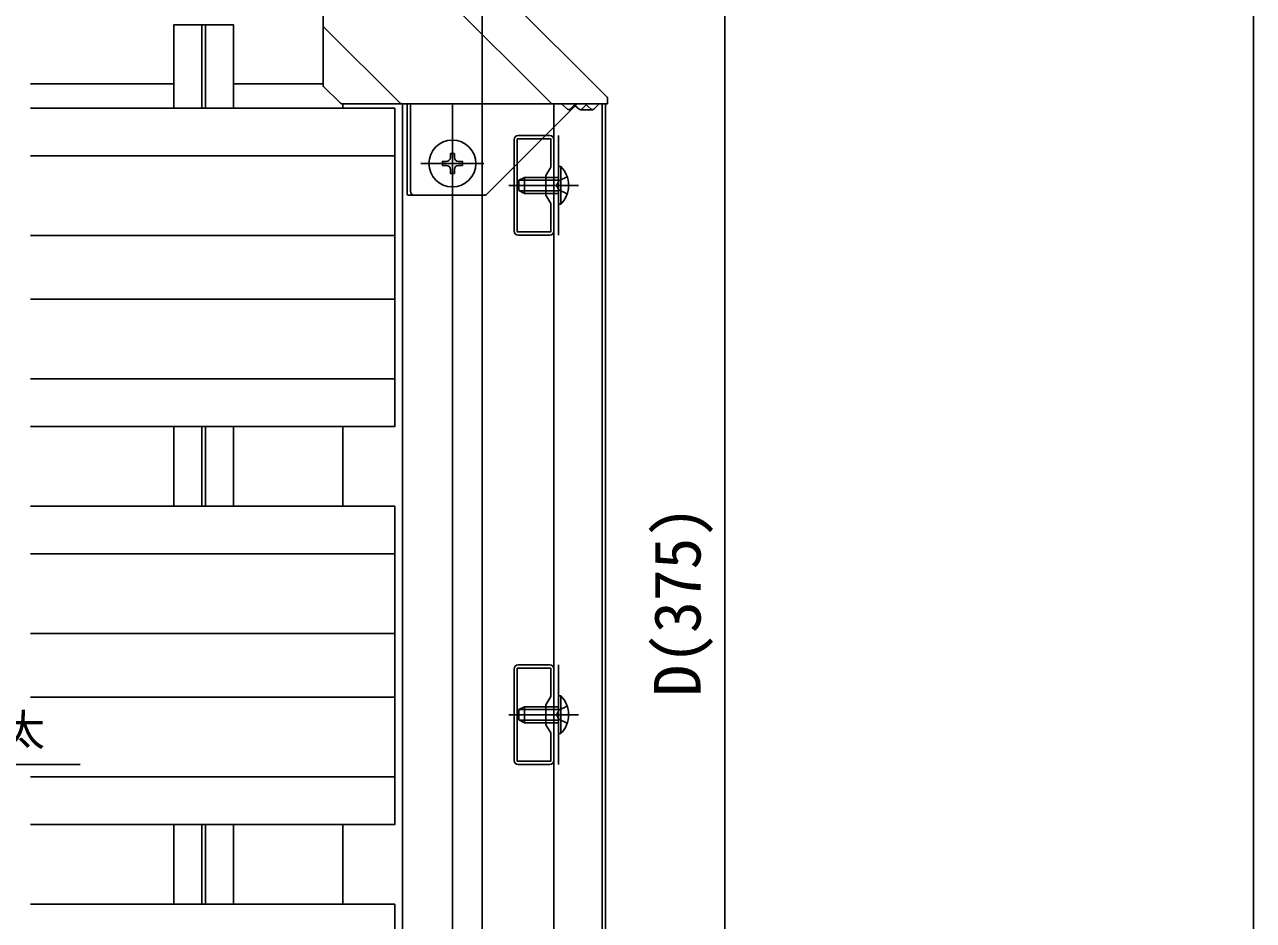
# Model space of a CAD drawing. Units: millimetres, scale not verified. Extents: x -700 to 700, y -1044 to 1038.
# Drawn here: x 391.2 to 700, y -504.9 to -279.8 of the extents above; entities that cross this region are included whole.
import ezdxf
from ezdxf.enums import TextEntityAlignment as Align

# ---------------------------------------------------------------- set-up
doc = ezdxf.new("R2010")
doc.units = ezdxf.units.MM
doc.header["$LTSCALE"] = 6
for name, color, linetype in [('0-3_YKK_11', 7, 'Continuous'), ('0-5_YKK_12', 2, 'Continuous'), ('0-6_YKK_13', 4, 'Continuous'), ('0-8_YKK_D', 6, 'Continuous'), ('0-9_YKK_ZWAK', 7, 'Continuous')]:
    doc.layers.add(name, color=color, linetype=linetype)
doc.styles.add('ＭＳ ゴシック', font='')
doc.styles.get('ＭＳ ゴシック').set_extended_font_data('MS Gothic')

msp = doc.modelspace()

# ---------------------------------------------------------------- linework, layer by layer
at = {"layer": '0-3_YKK_11'}
for p, q in [((514.219, -308.701), (514.219, -331.701)), ((523.219, -307.701), (515.219, -307.701)), ((524.219, -331.701), (524.219, -308.701)), ((523.219, -440.701), (515.219, -440.701)), ((514.219, -441.701), (514.219, -464.701)), ((524.219, -464.701), (524.219, -441.701))]:
    msp.add_line(p, q, dxfattribs=at)
for points in [[(515.019, -308.501), (515.019, -331.901), (518.219, -331.901), (523.419, -331.901), (523.419, -324.78), (522.219, -322.701), (522.219, -317.701), (523.419, -315.623), (523.419, -308.501)], [(515.019, -441.501), (515.019, -464.901), (518.219, -464.901), (523.419, -464.901), (523.419, -457.78), (522.219, -455.701), (522.219, -450.701), (523.419, -448.623), (523.419, -441.501)]]:
    msp.add_lwpolyline(points, close=True, dxfattribs=at)
for points in [[(515.219, -332.701), (518.219, -332.701), (523.219, -332.701)], [(515.219, -465.701), (518.219, -465.701), (523.219, -465.701)]]:
    msp.add_lwpolyline(points, dxfattribs=at)
for centre, start, end in [((515.219, -308.701), 90.00001, 179.99999), ((523.219, -308.701), 0.00001, 89.99999), ((515.219, -331.701), 180.00001, 269.99999), ((523.219, -331.701), 270.00001, 359.99999), ((515.219, -441.701), 90.00001, 179.99999), ((523.219, -441.701), 0.00001, 89.99999), ((515.219, -464.701), 180.00001, 269.99999), ((523.219, -464.701), 270.00001, 359.99999)]:
    msp.add_arc(centre, 1, start, end, dxfattribs=at)
at = {"layer": '0-5_YKK_12'}
for p, q in [((466.219, -294.701), (466.219, -228.701)), ((506.219, -238.701), (506.218, -677.702)), ((435.719, -279.901), (435.719, -300.801)), ((436.719, -300.801), (436.719, -279.901)), ((392.719, -294.701), (428.719, -294.701)), ((443.719, -294.701), (466.219, -294.701)), ((486.219, -299.701), (486.219, -603.701)), ((498.719, -299.701), (498.719, -308.801)), ((524.219, -603.701), (524.219, -299.701)), ((536.319, -603.701), (536.319, -299.701)), ((525.419, -332.701), (525.419, -307.701)), ((484.219, -312.801), (392.719, -312.801)), ((498.719, -320.601), (498.719, -573.701)), ((484.219, -332.801), (392.719, -332.801)), ((484.219, -348.801), (392.719, -348.801)), ((392.719, -368.801), (484.219, -368.801)), ((428.719, -380.801), (428.719, -400.801)), ((435.719, -380.801), (435.719, -400.801)), ((436.719, -400.801), (436.719, -380.801)), ((443.719, -400.801), (443.719, -380.801)), ((471.219, -380.801), (471.219, -400.801)), ((484.219, -412.801), (392.719, -412.801)), ((484.219, -432.801), (392.719, -432.801)), ((525.419, -465.701), (525.419, -440.701)), ((484.219, -448.801), (392.719, -448.801)), ((392.719, -468.801), (484.219, -468.801)), ((428.719, -480.801), (428.719, -500.801)), ((435.719, -480.801), (435.719, -500.801)), ((436.719, -500.801), (436.719, -480.801)), ((443.719, -500.801), (443.719, -480.801)), ((471.219, -480.801), (471.219, -500.801))]:
    msp.add_line(p, q, dxfattribs=at)
for points in [[(443.719, -300.801), (443.719, -279.901), (428.719, -279.901), (428.719, -300.801)], [(392.719, -380.801), (484.219, -380.801), (484.219, -300.801), (392.719, -300.801)], [(486.219, -603.701), (537.219, -603.701), (537.219, -299.701), (471.219, -299.701), (471.219, -300.801)], [(392.719, -480.801), (484.219, -480.801), (484.219, -400.801), (392.719, -400.801)], [(484.219, -579.769), (484.219, -500.801), (392.719, -500.801)]]:
    msp.add_lwpolyline(points, dxfattribs=at)
at = {"layer": '0-6_YKK_13'}
for p, q in [((466.219, -294.994), (466.219, -228.201)), ((467.865, -228.348), (537.572, -298.055)), ((466.219, -242.201), (523.719, -299.701)), ((466.365, -280.348), (485.572, -299.555)), ((470.572, -299.555), (466.365, -295.348)), ((537.719, -298.409), (537.719, -299.701)), ((470.926, -299.701), (537.719, -299.701)), ((487.319, -299.701), (487.319, -322.201)), ((488.219, -299.701), (488.219, -321.701)), ((507.218, -322.555), (530.071, -299.701)), ((527.701, -301.137), (526.107, -299.701)), ((529.672, -299.701), (528.318, -301.055)), ((530.577, -301.073), (529.589, -300.184)), ((530.911, -301.201), (533.911, -301.201)), ((532.351, -299.969), (531.265, -301.055)), ((533.577, -301.073), (532.054, -299.701)), ((532.619, -299.701), (532.351, -299.969)), ((535.619, -299.701), (534.265, -301.055)), ((498.719, -322.601), (498.719, -306.801)), ((490.819, -314.701), (506.619, -314.701)), ((500.219, -315.201), (501.219, -315.201)), ((525.419, -324.951), (525.419, -315.451)), ((530.419, -320.201), (512.919, -320.201)), ((515.419, -318.901), (516.819, -318.201)), ((515.419, -321.501), (515.419, -318.901)), ((516.819, -322.201), (516.819, -318.201)), ((487.819, -322.701), (506.864, -322.701)), ((515.419, -321.501), (516.819, -322.201)), ((525.927, -324.951), (525.419, -324.951)), ((525.419, -457.951), (525.419, -448.451)), ((530.419, -453.201), (512.919, -453.201)), ((515.419, -451.901), (516.819, -451.201)), ((515.419, -454.501), (515.419, -451.901)), ((516.819, -455.201), (516.819, -451.201)), ((515.419, -454.501), (516.819, -455.201)), ((525.927, -457.951), (525.419, -457.951))]:
    msp.add_line(p, q, dxfattribs=at)
for points in [[(497.219, -314.201), (496.219, -314.201), (496.219, -315.201), (497.219, -315.201)], [(499.219, -313.201), (499.219, -312.201), (498.219, -312.201), (498.219, -313.201)], [(501.219, -315.201), (501.219, -314.201), (500.219, -314.201)], [(498.219, -316.201), (498.219, -317.201), (499.219, -317.201), (499.219, -316.201)], [(525.927, -324.951), (525.927, -315.451), (525.419, -315.451)], [(525.419, -318.856), (522.219, -318.856), (515.51, -318.856)], [(525.419, -318.201), (522.219, -318.201), (516.819, -318.201)], [(527.562, -318.051), (525.501, -319.056), (524.893, -320.201)], [(527.562, -322.351), (525.501, -321.346), (524.893, -320.201)], [(525.419, -321.547), (522.219, -321.547), (515.51, -321.547)], [(525.419, -322.201), (522.219, -322.201), (516.819, -322.201)], [(525.927, -457.951), (525.927, -448.451), (525.419, -448.451)], [(525.419, -451.856), (522.219, -451.856), (515.51, -451.856)], [(525.419, -451.201), (522.219, -451.201), (516.819, -451.201)], [(527.562, -451.051), (525.501, -452.056), (524.893, -453.201)], [(527.562, -455.351), (525.501, -454.346), (524.893, -453.201)], [(525.419, -454.547), (522.219, -454.547), (515.51, -454.547)], [(525.419, -455.201), (522.219, -455.201), (516.819, -455.201)]]:
    msp.add_lwpolyline(points, dxfattribs=at)
msp.add_circle((498.719, -314.701), 5.9, dxfattribs=at)
for centre, radius, start, end in [((466.719, -279.994), 0.5, 180, 225), ((466.719, -294.994), 0.5, 180, 225), ((537.219, -298.409), 0.5, 0, 45), ((470.926, -299.201), 0.5, 225, 270), ((485.926, -299.201), 0.5, 225, 270), ((527.965, -300.701), 0.5, 228, 315), ((530.911, -300.701), 0.5, 228, 315), ((533.911, -300.701), 0.5, 228, 315), ((497.219, -313.201), 1, 270, 0), ((500.219, -313.201), 1, 180, 270), ((497.219, -316.201), 1, 0, 90), ((500.219, -316.201), 1, 90, 180), ((521.257, -320.201), 6.661, 314.51496, 45.48504), ((487.819, -322.201), 0.5, 180, 270), ((489.219, -321.701), 1, 180, 270), ((506.864, -322.201), 0.5, 270, 315), ((521.257, -453.201), 6.661, 314.51496, 45.48504)]:
    msp.add_arc(centre, radius, start, end, dxfattribs=at)
at = {"layer": '0-8_YKK_D'}
msp.add_line((567.219, -242.701), (567.219, -589.701), dxfattribs=at)
msp.add_lwpolyline([(349.336, -489.925), (351.603, -487.39), (371.01, -465.69), (405.2, -465.69)], dxfattribs=at)
at = {"layer": '0-9_YKK_ZWAK'}
msp.add_lwpolyline([(-700, -1043.8), (700, -1043.8), (700, 996.2)], dxfattribs=at)

# ---------------------------------------------------------------- texts
at = {"layer": '0-8_YKK_D', "style": 'ＭＳ ゴシック'}
msp.add_text('D(375)', height=11.73, rotation=90, dxfattribs=at).set_placement((564.6, -448.611), align=Align.BOTTOM_LEFT)
msp.add_text('根太', height=7.845, dxfattribs=at).set_placement((374.924, -463.291), align=Align.BOTTOM_LEFT)

doc.saveas('drawing.dxf')
